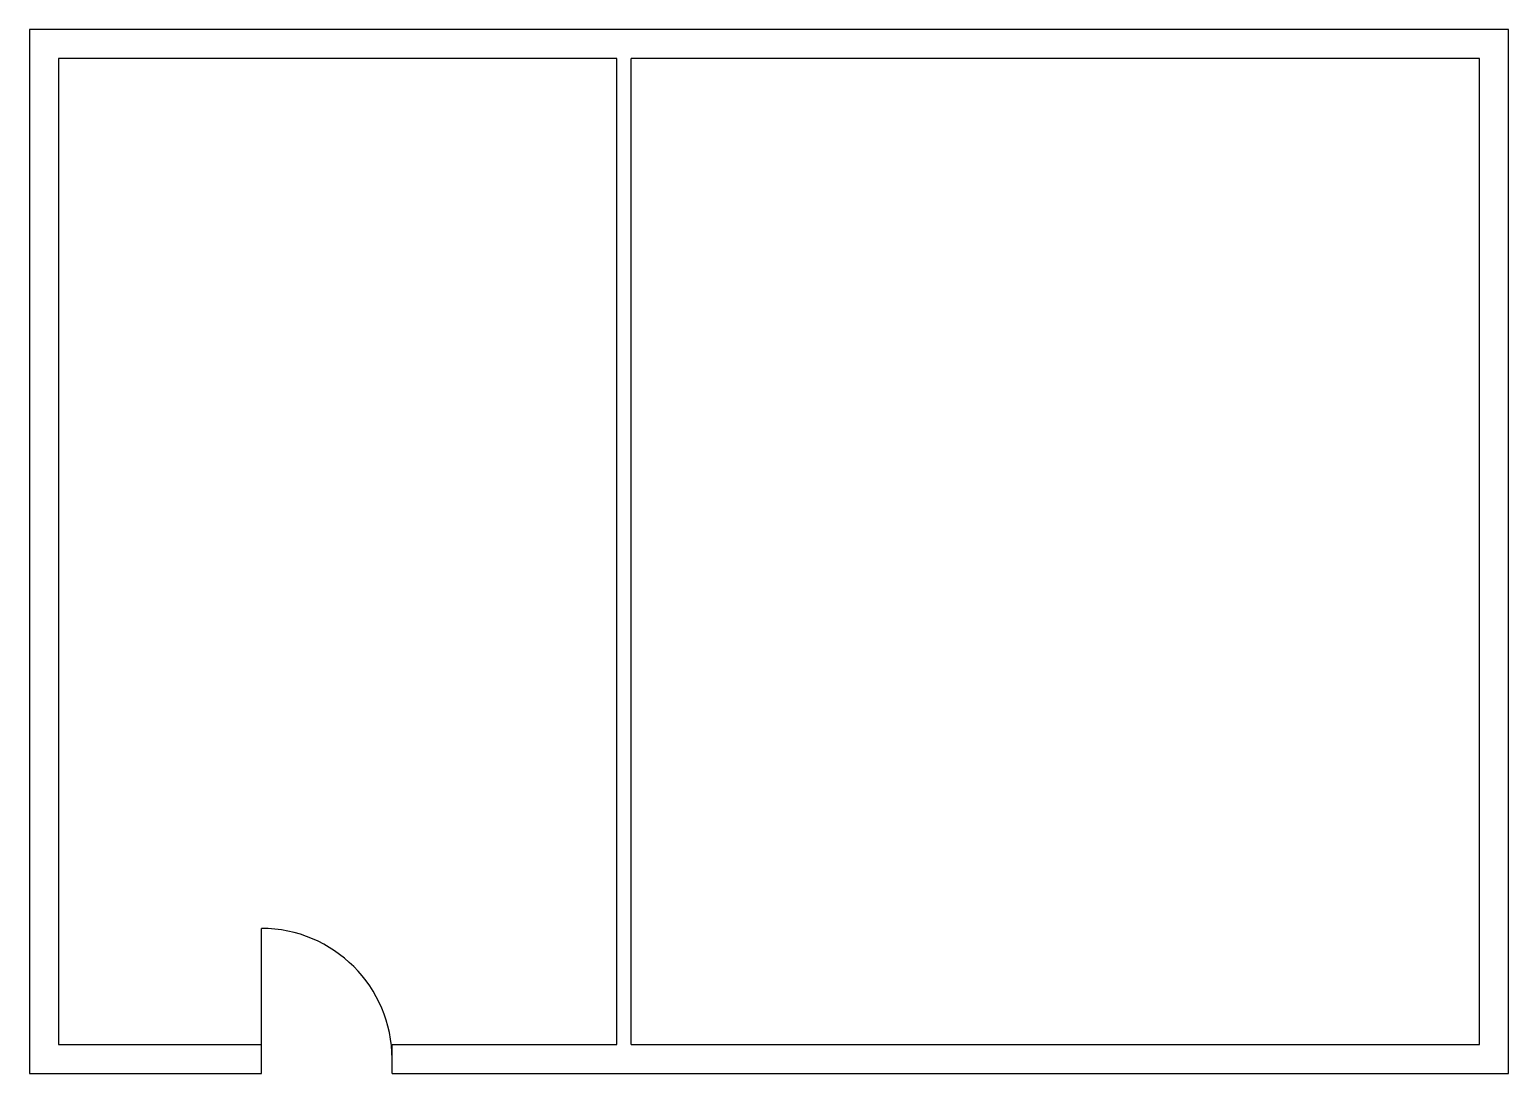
# Model space of a CAD drawing. Header units: millimetres. Extents: x 79900 to 90100, y 59900 to 67100.
import ezdxf

# ---------------------------------------------------------------- set-up
doc = ezdxf.new("R2010")
doc.units = ezdxf.units.MM
for name, color, linetype in [('A-DOOR', 3, 'CONTINUOUS'), ('A-WALL-EXT', 1, 'CONTINUOUS'), ('A-WALL-INT', 2, 'CONTINUOUS')]:
    doc.layers.add(name, color=color, linetype=linetype)

# ---------------------------------------------------------------- blocks, each defined once
blk = doc.blocks.new('DOOR-900')
at = {"layer": 'A-DOOR'}
blk.add_line((0, 0), (0, 900), dxfattribs=at)
blk.add_arc((0, 0), 900, 0, 90, dxfattribs=at)

msp = doc.modelspace()

# ---------------------------------------------------------------- linework, layer by layer
at = {"layer": 'A-WALL-EXT'}
for p, q in [((90100, 67100), (79900, 67100)), ((79900, 67100), (79900, 59900)), ((90100, 59900), (90100, 67100)), ((83950, 66900), (80100, 66900)), ((80100, 66900), (80100, 60100)), ((89900, 66900), (84050, 66900)), ((89900, 60100), (89900, 66900)), ((80100, 60100), (81500, 60100)), ((81500, 59900), (81500, 60100)), ((82400, 60100), (83950, 60100)), ((82400, 59900), (82400, 60100)), ((84050, 60100), (89900, 60100)), ((79900, 59900), (81500, 59900)), ((82400, 59900), (90100, 59900))]:
    msp.add_line(p, q, dxfattribs=at)
at = {"layer": 'A-WALL-INT'}
for p, q in [((83950, 60100), (83950, 66900)), ((84050, 60100), (84050, 66900))]:
    msp.add_line(p, q, dxfattribs=at)

# ---------------------------------------------------------------- block references
at = {"layer": 'A-DOOR'}
msp.add_blockref('DOOR-900', (81500, 60000), dxfattribs=at)

doc.saveas('drawing.dxf')
